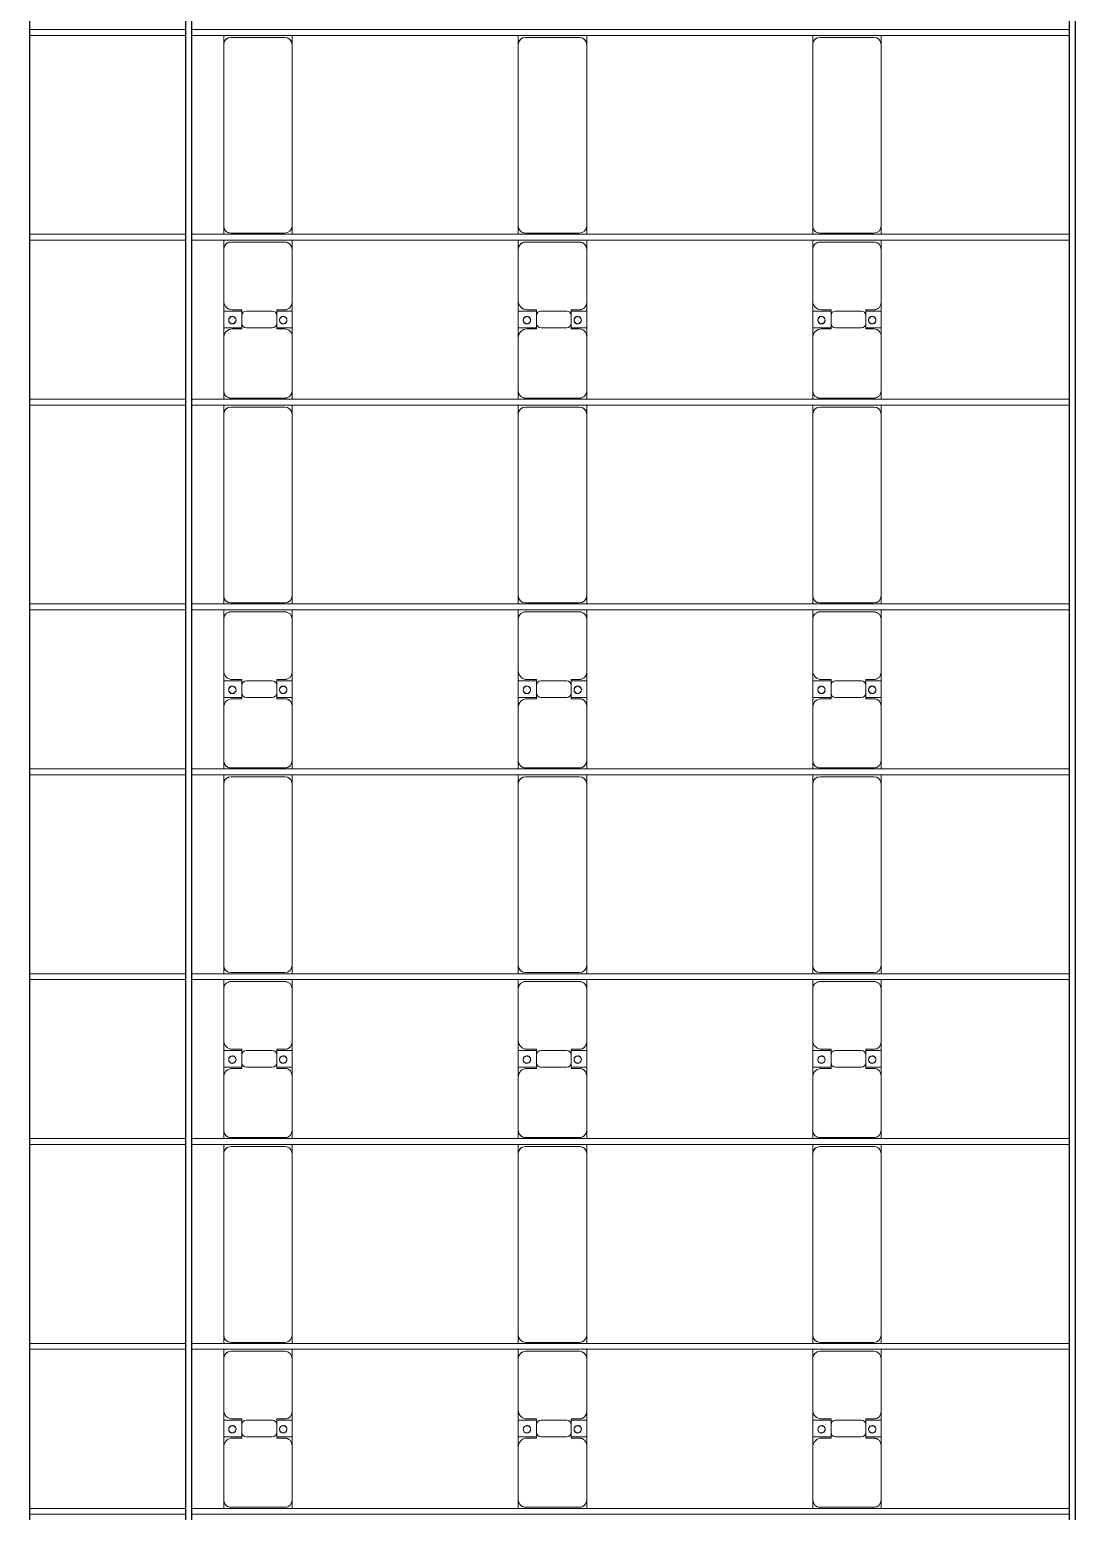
# Model space of a CAD drawing. Header units: millimetres. Extents: x -496478 to -186190, y -204059 to -87354.
# Drawn here: x -464292 to -457231, y -181249 to -171190 of the extents above; entities that cross this region are included whole.
import ezdxf

# ---------------------------------------------------------------- set-up
doc = ezdxf.new("R2010")
doc.units = ezdxf.units.MM
for name, color, linetype, lineweight in [('A-DETL-MBND', 5, 'Continuous', 9), ('A-GENM', 13, 'Continuous', 9), ('S-BEAM', 12, 'Continuous', 9)]:
    doc.layers.add(name, color=color, linetype=linetype, lineweight=lineweight)

# ---------------------------------------------------------------- blocks, each defined once
blk = doc.blocks.new('Dai phao do pin - DẢI PHAO ĐỠ PIN-V105-BỐ TRÍ KHUNG KẾT CẤU BÈ PIN 01')
at = {"layer": 'A-DETL-MBND', "color": 8}
for p, q in [((713, 242), (770, 242)), ((1130, 242), (770, 242)), ((1130, 242), (1312, 242)), ((1198, 242), (1380, 242)), ((1198, 118), (1198, 242)), ((1312, 242), (1312, 118)), ((1730, 242), (1380, 242)), ((1730, 242), (1793, 242)), ((1833, 242), (1890, 242)), ((3120, 242), (1890, 242)), ((3125, 242), (3183, 242)), ((3223, 242), (3280, 242)), ((3640, 242), (3280, 242)), ((3640, 242), (3822, 242)), ((3708, 242), (3890, 242)), ((3708, 118), (3708, 242)), ((3822, 242), (3822, 118)), ((4240, 242), (3890, 242)), ((4240, 242), (4303, 242)), ((4343, 242), (4400, 242)), ((5630, 242), (4400, 242)), ((5630, 242), (5693, 242)), ((5733, 242), (5790, 242)), ((6150, 242), (5790, 242)), ((6150, 242), (6332, 242)), ((6218, 242), (6400, 242)), ((6218, 118), (6218, 242)), ((6332, 242), (6332, 118)), ((6750, 242), (6400, 242)), ((6750, 242), (6813, 242)), ((6853, 242), (6910, 242)), ((8140, 242), (6910, 242)), ((8140, 242), (8203, 242)), ((8244, 242), (8300, 242)), ((8660, 242), (8300, 242)), ((8660, 242), (8842, 242)), ((8728, 242), (8910, 242)), ((8728, 118), (8728, 242)), ((8842, 242), (8842, 118)), ((9260, 242), (8910, 242)), ((9260, 242), (9323, 242)), ((9363, 242), (9420, 242)), ((10650, 242), (9420, 242)), ((10650, 242), (10713, 242)), ((720, 192), (720, -173)), ((1190, 118), (1190, 182)), ((1282, 118), (1190, 118)), ((1320, 118), (1228, 118)), ((1320, 182), (1320, 118)), ((1780, -173), (1780, 192)), ((1840, 192), (1840, -173)), ((3170, -173), (3170, 192)), ((3230, 192), (3230, -173)), ((3700, 118), (3700, 182)), ((3792, 118), (3700, 118)), ((3830, 118), (3738, 118)), ((3830, 182), (3830, 118)), ((4290, -173), (4290, 192)), ((4350, 192), (4350, -173)), ((5680, -173), (5680, 192)), ((5740, 192), (5740, -173)), ((6210, 118), (6210, 182)), ((6302, 118), (6210, 118)), ((6340, 118), (6248, 118)), ((6340, 182), (6340, 118)), ((6800, -173), (6800, 192)), ((6860, 192), (6860, -173)), ((8190, -173), (8190, 192)), ((8250, 192), (8250, -173)), ((8720, 118), (8720, 182)), ((8812, 118), (8720, 118)), ((8850, 118), (8758, 118)), ((8850, 182), (8850, 118)), ((9310, -173), (9310, 192)), ((9370, 192), (9370, -173)), ((10700, -173), (10700, 192)), ((1198, 88), (1198, -88)), ((1312, -88), (1312, 88)), ((3708, 88), (3708, -88)), ((3822, -88), (3822, 88)), ((6218, 88), (6218, -88)), ((6332, -88), (6332, 88)), ((8728, 88), (8728, -88)), ((8842, -88), (8842, 88)), ((1190, -173), (1190, -118)), ((1190, -118), (1282, -118)), ((1198, -223), (1198, -118)), ((1228, -118), (1320, -118)), ((1312, -118), (1312, -223)), ((1320, -118), (1320, -173)), ((3700, -173), (3700, -118)), ((3700, -118), (3792, -118)), ((3708, -223), (3708, -118)), ((3738, -118), (3830, -118)), ((3822, -118), (3822, -223)), ((3830, -118), (3830, -173)), ((6210, -173), (6210, -118)), ((6210, -118), (6302, -118)), ((6218, -223), (6218, -118)), ((6248, -118), (6340, -118)), ((6332, -118), (6332, -223)), ((6340, -118), (6340, -173)), ((8720, -173), (8720, -118)), ((8720, -118), (8812, -118)), ((8728, -223), (8728, -118)), ((8758, -118), (8850, -118)), ((8842, -118), (8842, -223)), ((8850, -118), (8850, -173)), ((770, -223), (713, -223)), ((770, -223), (1140, -223)), ((1312, -223), (1140, -223)), ((1370, -223), (1198, -223)), ((1370, -223), (1730, -223)), ((1793, -223), (1730, -223)), ((1890, -223), (1833, -223)), ((1890, -223), (3120, -223)), ((3183, -223), (3125, -223)), ((3280, -223), (3223, -223)), ((3280, -223), (3650, -223)), ((3822, -223), (3650, -223)), ((3880, -223), (3708, -223)), ((3880, -223), (4240, -223)), ((4303, -223), (4240, -223)), ((4400, -223), (4343, -223)), ((4400, -223), (5630, -223)), ((5693, -223), (5630, -223)), ((5790, -223), (5733, -223)), ((5790, -223), (6160, -223)), ((6332, -223), (6160, -223)), ((6390, -223), (6218, -223)), ((6390, -223), (6750, -223)), ((6813, -223), (6750, -223)), ((6910, -223), (6853, -223)), ((6910, -223), (8140, -223)), ((8203, -223), (8140, -223)), ((8300, -223), (8244, -223)), ((8300, -223), (8670, -223)), ((8842, -223), (8670, -223)), ((8900, -223), (8728, -223)), ((8900, -223), (9260, -223)), ((9323, -223), (9260, -223)), ((9420, -223), (9363, -223)), ((9420, -223), (10650, -223)), ((10713, -223), (10650, -223))]:
    blk.add_line(p, q, dxfattribs=at)
for centre, radius, start, end in [((770, 192), 50, 90, 180), ((770, 192), 50, 135, 180), ((1130, 182), 60, 360, 90), ((1130, 182), 60, 360, 45), ((1249, 183), 25, 0, 180), ((1251, 183), 25, 0, 180), ((1380, 182), 60, 90, 180), ((1380, 182), 60, 135, 180), ((1730, 192), 50, 360, 90), ((1730, 192), 50, 360, 45), ((1890, 192), 50, 90, 180), ((1890, 192), 50, 105, 180), ((3120, 192), 50, 360, 90), ((3120, 192), 50, 15, 84.3794), ((3280, 192), 50, 90, 180), ((3280, 192), 50, 135, 180), ((3640, 182), 60, 360, 90), ((3640, 182), 60, 360, 45), ((3759, 183), 25, 360, 180), ((3761, 183), 25, 0, 180), ((3890, 182), 60, 90, 180), ((3890, 182), 60, 135, 180), ((4240, 192), 50, 360, 90), ((4240, 192), 50, 360, 45), ((4400, 192), 50, 90, 180), ((4400, 192), 50, 105, 180), ((5630, 192), 50, 360, 90), ((5630, 192), 50, 15, 90), ((5790, 192), 50, 90, 180), ((5790, 192), 50, 135, 180), ((6150, 182), 60, 0, 90), ((6150, 182), 60, 0, 45), ((6269, 183), 25, 0, 180), ((6271, 183), 25, 0, 180), ((6400, 182), 60, 90, 180), ((6400, 182), 60, 135, 180), ((6750, 192), 50, 360, 90), ((6750, 192), 50, 360, 45), ((6910, 192), 50, 90, 180), ((6910, 192), 50, 105, 180), ((8140, 192), 50, 360, 90), ((8140, 192), 50, 15, 90), ((8300, 192), 50, 90, 180), ((8300, 192), 50, 135, 180), ((8660, 182), 60, 0, 90), ((8660, 182), 60, 0, 45), ((8779, 183), 25, 360, 180), ((8781, 183), 25, 360, 180), ((8910, 182), 60, 90, 180), ((8910, 182), 60, 135, 180), ((9260, 192), 50, 360, 90), ((9260, 192), 50, 360, 45), ((9420, 192), 50, 90, 180), ((9420, 192), 50, 105, 180), ((10650, 192), 50, 360, 90), ((10650, 192), 50, 15, 90), ((1228, 88), 30, 90, 180), ((1249, 183), 25, 180, 0), ((1251, 183), 25, 180, 0), ((1251, 183), 25, 180, 195), ((1282, 88), 30, 360, 90), ((3738, 88), 30, 90, 180), ((3759, 183), 25, 180, 0), ((3761, 183), 25, 180, 0), ((3761, 183), 25, 180, 195), ((3792, 88), 30, 360, 90), ((6248, 88), 30, 90, 180), ((6269, 183), 25, 180, 360), ((6271, 183), 25, 180, 0), ((6271, 183), 25, 180, 195), ((6302, 88), 30, 360, 90), ((8758, 88), 30, 90, 180), ((8779, 183), 25, 180, 360), ((8781, 183), 25, 180, 0), ((8781, 183), 25, 180, 195), ((8812, 88), 30, 360, 90), ((1228, -88), 30, 180, 270), ((1282, -88), 30, 270, 360), ((3738, -88), 30, 180, 270), ((3792, -88), 30, 270, 360), ((6248, -88), 30, 180, 270), ((6302, -88), 30, 270, 360), ((8758, -88), 30, 180, 270), ((8812, -88), 30, 270, 360), ((770, -173), 50, 180, 270), ((770, -173), 50, 180, 225), ((1140, -173), 50, 270, 360), ((1140, -173), 50, 315, 360), ((1249, -162), 25, 0, 180), ((1249, -162), 25, 180, 0), ((1251, -162), 25, 0, 180), ((1251, -162), 25, 120, 180), ((1251, -162), 25, 180, 0), ((1251, -162), 25, 75, 105), ((1249, -162), 25, 75, 90), ((1249, -162), 25, 30, 45), ((1249, -162), 25, 360, 15), ((1370, -173), 50, 180, 270), ((1370, -173), 50, 180, 225), ((1730, -173), 50, 270, 360), ((1730, -173), 50, 315, 360), ((1890, -173), 50, 180, 270), ((1890, -173), 50, 180, 270), ((3120, -173), 50, 270, 360), ((3120, -173), 50, 285, 360), ((3280, -173), 50, 180, 270), ((3280, -173), 50, 180, 225), ((3650, -173), 50, 270, 360), ((3650, -173), 50, 315, 360), ((3759, -162), 25, 0, 180), ((3759, -162), 25, 180, 0), ((3761, -162), 25, 0, 180), ((3761, -162), 25, 120, 180), ((3761, -162), 25, 180, 0), ((3761, -162), 25, 75, 105), ((3759, -162), 25, 75, 90), ((3759, -162), 25, 30, 45), ((3759, -162), 25, 0, 15), ((3880, -173), 50, 180, 270), ((3880, -173), 50, 180, 225), ((4240, -173), 50, 270, 360), ((4240, -173), 50, 315, 360), ((4400, -173), 50, 180, 270), ((4400, -173), 50, 180, 270), ((5630, -173), 50, 270, 360), ((5630, -173), 50, 285, 360), ((5790, -173), 50, 180, 270), ((5790, -173), 50, 180, 225), ((6160, -173), 50, 270, 360), ((6160, -173), 50, 315, 360), ((6269, -162), 25, 0, 180), ((6269, -162), 25, 180, 0), ((6271, -162), 25, 0, 180), ((6271, -162), 25, 120, 180), ((6271, -162), 25, 180, 360), ((6271, -162), 25, 75, 105), ((6269, -162), 25, 75, 90), ((6269, -162), 25, 30, 45), ((6269, -162), 25, 0, 15), ((6390, -173), 50, 180, 270), ((6390, -173), 50, 180, 225), ((6750, -173), 50, 270, 360), ((6750, -173), 50, 315, 360), ((6910, -173), 50, 180, 270), ((6910, -173), 50, 180, 270), ((8140, -173), 50, 270, 360), ((8140, -173), 50, 285, 360), ((8300, -173), 50, 180, 270), ((8300, -173), 50, 180, 225), ((8670, -173), 50, 270, 0), ((8670, -173), 50, 315, 360), ((8779, -162), 25, 0, 180), ((8779, -162), 25, 180, 0), ((8781, -162), 25, 0, 180), ((8781, -162), 25, 120, 180), ((8781, -162), 25, 180, 0), ((8781, -162), 25, 75, 105), ((8779, -162), 25, 75, 90), ((8779, -162), 25, 30, 45), ((8779, -162), 25, 0, 15), ((8900, -173), 50, 180, 270), ((8900, -173), 50, 180, 225), ((9260, -173), 50, 270, 360), ((9260, -173), 50, 315, 360), ((9420, -173), 50, 180, 270), ((9420, -173), 50, 180, 270), ((10650, -173), 50, 270, 360), ((10650, -173), 50, 285, 360)]:
    blk.add_arc(centre, radius, start, end, dxfattribs=at)
blk = doc.blocks.new('Dai phao do pin - DẢI PHAO ĐỠ PIN-V106-BỐ TRÍ KHUNG KẾT CẤU BÈ PIN 01')
at = {"layer": 'A-DETL-MBND', "color": 8}
for p, q in [((713, 242), (770, 242)), ((1130, 242), (770, 242)), ((1130, 242), (1312, 242)), ((1198, 242), (1380, 242)), ((1198, 118), (1198, 242)), ((1312, 242), (1312, 118)), ((1730, 242), (1380, 242)), ((1730, 242), (1793, 242)), ((1833, 242), (1890, 242)), ((3120, 242), (1890, 242)), ((3125, 242), (3183, 242)), ((3223, 242), (3280, 242)), ((3640, 242), (3280, 242)), ((3640, 242), (3822, 242)), ((3708, 242), (3890, 242)), ((3708, 118), (3708, 242)), ((3822, 242), (3822, 118)), ((4240, 242), (3890, 242)), ((4240, 242), (4303, 242)), ((4343, 242), (4400, 242)), ((5630, 242), (4400, 242)), ((5630, 242), (5693, 242)), ((5733, 242), (5790, 242)), ((6150, 242), (5790, 242)), ((6150, 242), (6332, 242)), ((6218, 242), (6400, 242)), ((6218, 118), (6218, 242)), ((6332, 242), (6332, 118)), ((6750, 242), (6400, 242)), ((6750, 242), (6813, 242)), ((6853, 242), (6910, 242)), ((8140, 242), (6910, 242)), ((8140, 242), (8203, 242)), ((8244, 242), (8300, 242)), ((8660, 242), (8300, 242)), ((8660, 242), (8842, 242)), ((8728, 242), (8910, 242)), ((8728, 118), (8728, 242)), ((8842, 242), (8842, 118)), ((9260, 242), (8910, 242)), ((9260, 242), (9323, 242)), ((9363, 242), (9420, 242)), ((10650, 242), (9420, 242)), ((10650, 242), (10713, 242)), ((720, 192), (720, -173)), ((1190, 118), (1190, 182)), ((1282, 118), (1190, 118)), ((1320, 118), (1228, 118)), ((1320, 182), (1320, 118)), ((1780, -173), (1780, 192)), ((1840, 192), (1840, -173)), ((3170, -173), (3170, 192)), ((3230, 192), (3230, -173)), ((3700, 118), (3700, 182)), ((3792, 118), (3700, 118)), ((3830, 118), (3738, 118)), ((3830, 182), (3830, 118)), ((4290, -173), (4290, 192)), ((4350, 192), (4350, -173)), ((5680, -173), (5680, 192)), ((5740, 192), (5740, -173)), ((6210, 118), (6210, 182)), ((6302, 118), (6210, 118)), ((6340, 118), (6248, 118)), ((6340, 182), (6340, 118)), ((6800, -173), (6800, 192)), ((6860, 192), (6860, -173)), ((8190, -173), (8190, 192)), ((8250, 192), (8250, -173)), ((8720, 118), (8720, 182)), ((8812, 118), (8720, 118)), ((8850, 118), (8758, 118)), ((8850, 182), (8850, 118)), ((9310, -173), (9310, 192)), ((9370, 192), (9370, -173)), ((10700, -173), (10700, 192)), ((1198, 88), (1198, -88)), ((1312, -88), (1312, 88)), ((3708, 88), (3708, -88)), ((3822, -88), (3822, 88)), ((6218, 88), (6218, -88)), ((6332, -88), (6332, 88)), ((8728, 88), (8728, -88)), ((8842, -88), (8842, 88)), ((1190, -173), (1190, -118)), ((1190, -118), (1282, -118)), ((1198, -223), (1198, -118)), ((1228, -118), (1320, -118)), ((1312, -118), (1312, -223)), ((1320, -118), (1320, -173)), ((3700, -173), (3700, -118)), ((3700, -118), (3792, -118)), ((3708, -223), (3708, -118)), ((3738, -118), (3830, -118)), ((3822, -118), (3822, -223)), ((3830, -118), (3830, -173)), ((6210, -173), (6210, -118)), ((6210, -118), (6302, -118)), ((6218, -223), (6218, -118)), ((6248, -118), (6340, -118)), ((6332, -118), (6332, -223)), ((6340, -118), (6340, -173)), ((8720, -173), (8720, -118)), ((8720, -118), (8812, -118)), ((8728, -223), (8728, -118)), ((8758, -118), (8850, -118)), ((8842, -118), (8842, -223)), ((8850, -118), (8850, -173)), ((770, -223), (713, -223)), ((770, -223), (1140, -223)), ((1312, -223), (1140, -223)), ((1370, -223), (1198, -223)), ((1370, -223), (1730, -223)), ((1793, -223), (1730, -223)), ((1890, -223), (1833, -223)), ((1890, -223), (3120, -223)), ((3183, -223), (3125, -223)), ((3280, -223), (3223, -223)), ((3280, -223), (3650, -223)), ((3822, -223), (3650, -223)), ((3880, -223), (3708, -223)), ((3880, -223), (4240, -223)), ((4303, -223), (4240, -223)), ((4400, -223), (4343, -223)), ((4400, -223), (5630, -223)), ((5693, -223), (5630, -223)), ((5790, -223), (5733, -223)), ((5790, -223), (6160, -223)), ((6332, -223), (6160, -223)), ((6390, -223), (6218, -223)), ((6390, -223), (6750, -223)), ((6813, -223), (6750, -223)), ((6910, -223), (6853, -223)), ((6910, -223), (8140, -223)), ((8203, -223), (8140, -223)), ((8300, -223), (8244, -223)), ((8300, -223), (8670, -223)), ((8842, -223), (8670, -223)), ((8900, -223), (8728, -223)), ((8900, -223), (9260, -223)), ((9323, -223), (9260, -223)), ((9420, -223), (9363, -223)), ((9420, -223), (10650, -223)), ((10713, -223), (10650, -223))]:
    blk.add_line(p, q, dxfattribs=at)
for centre, radius, start, end in [((770, 192), 50, 90, 180), ((770, 192), 50, 135, 180), ((1130, 182), 60, 360, 90), ((1130, 182), 60, 360, 45), ((1249, 183), 25, 0, 180), ((1251, 183), 25, 0, 180), ((1380, 182), 60, 90, 180), ((1380, 182), 60, 135, 180), ((1730, 192), 50, 360, 90), ((1730, 192), 50, 360, 45), ((1890, 192), 50, 90, 180), ((1890, 192), 50, 105, 180), ((3120, 192), 50, 360, 90), ((3120, 192), 50, 15, 84.3487), ((3280, 192), 50, 90, 180), ((3280, 192), 50, 135, 180), ((3640, 182), 60, 360, 90), ((3640, 182), 60, 360, 45), ((3759, 183), 25, 360, 180), ((3761, 183), 25, 0, 180), ((3890, 182), 60, 90, 180), ((3890, 182), 60, 135, 180), ((4240, 192), 50, 360, 90), ((4240, 192), 50, 360, 45), ((4400, 192), 50, 90, 180), ((4400, 192), 50, 105, 180), ((5630, 192), 50, 360, 90), ((5630, 192), 50, 15, 90), ((5790, 192), 50, 90, 180), ((5790, 192), 50, 135, 180), ((6150, 182), 60, 0, 90), ((6150, 182), 60, 0, 45), ((6269, 183), 25, 0, 180), ((6271, 183), 25, 0, 180), ((6400, 182), 60, 90, 180), ((6400, 182), 60, 135, 180), ((6750, 192), 50, 360, 90), ((6750, 192), 50, 360, 45), ((6910, 192), 50, 90, 180), ((6910, 192), 50, 105, 180), ((8140, 192), 50, 360, 90), ((8140, 192), 50, 15, 90), ((8300, 192), 50, 90, 180), ((8300, 192), 50, 135, 180), ((8660, 182), 60, 0, 90), ((8660, 182), 60, 0, 45), ((8779, 183), 25, 360, 180), ((8781, 183), 25, 360, 180), ((8910, 182), 60, 90, 180), ((8910, 182), 60, 135, 180), ((9260, 192), 50, 360, 90), ((9260, 192), 50, 360, 45), ((9420, 192), 50, 90, 180), ((9420, 192), 50, 105, 180), ((10650, 192), 50, 360, 90), ((10650, 192), 50, 15, 90), ((1228, 88), 30, 90, 180), ((1249, 183), 25, 180, 0), ((1251, 183), 25, 180, 0), ((1251, 183), 25, 180, 195), ((1282, 88), 30, 360, 90), ((3738, 88), 30, 90, 180), ((3759, 183), 25, 180, 0), ((3761, 183), 25, 180, 0), ((3761, 183), 25, 180, 195), ((3792, 88), 30, 360, 90), ((6248, 88), 30, 90, 180), ((6269, 183), 25, 180, 360), ((6271, 183), 25, 180, 0), ((6271, 183), 25, 180, 195), ((6302, 88), 30, 360, 90), ((8758, 88), 30, 90, 180), ((8779, 183), 25, 180, 360), ((8781, 183), 25, 180, 0), ((8781, 183), 25, 180, 195), ((8812, 88), 30, 360, 90), ((1228, -88), 30, 180, 270), ((1282, -88), 30, 270, 360), ((3738, -88), 30, 180, 270), ((3792, -88), 30, 270, 360), ((6248, -88), 30, 180, 270), ((6302, -88), 30, 270, 360), ((8758, -88), 30, 180, 270), ((8812, -88), 30, 270, 360), ((770, -173), 50, 180, 270), ((770, -173), 50, 180, 225), ((1140, -173), 50, 270, 360), ((1140, -173), 50, 315, 360), ((1249, -162), 25, 0, 180), ((1249, -162), 25, 180, 0), ((1251, -162), 25, 0, 180), ((1251, -162), 25, 120, 180), ((1251, -162), 25, 180, 0), ((1251, -162), 25, 75, 105), ((1249, -162), 25, 75, 90), ((1249, -162), 25, 30, 45), ((1249, -162), 25, 360, 15), ((1370, -173), 50, 180, 270), ((1370, -173), 50, 180, 225), ((1730, -173), 50, 270, 360), ((1730, -173), 50, 315, 360), ((1890, -173), 50, 180, 270), ((1890, -173), 50, 180, 270), ((3120, -173), 50, 270, 360), ((3120, -173), 50, 285, 360), ((3280, -173), 50, 180, 270), ((3280, -173), 50, 180, 225), ((3650, -173), 50, 270, 360), ((3650, -173), 50, 315, 360), ((3759, -162), 25, 0, 180), ((3759, -162), 25, 180, 0), ((3761, -162), 25, 0, 180), ((3761, -162), 25, 120, 180), ((3761, -162), 25, 180, 0), ((3761, -162), 25, 75, 105), ((3759, -162), 25, 75, 90), ((3759, -162), 25, 30, 45), ((3759, -162), 25, 0, 15), ((3880, -173), 50, 180, 270), ((3880, -173), 50, 180, 225), ((4240, -173), 50, 270, 360), ((4240, -173), 50, 315, 360), ((4400, -173), 50, 180, 270), ((4400, -173), 50, 180, 270), ((5630, -173), 50, 270, 360), ((5630, -173), 50, 285, 360), ((5790, -173), 50, 180, 270), ((5790, -173), 50, 180, 225), ((6160, -173), 50, 270, 360), ((6160, -173), 50, 315, 360), ((6269, -162), 25, 0, 180), ((6269, -162), 25, 180, 0), ((6271, -162), 25, 0, 180), ((6271, -162), 25, 120, 180), ((6271, -162), 25, 180, 360), ((6271, -162), 25, 75, 105), ((6269, -162), 25, 75, 90), ((6269, -162), 25, 30, 45), ((6269, -162), 25, 0, 15), ((6390, -173), 50, 180, 270), ((6390, -173), 50, 180, 225), ((6750, -173), 50, 270, 360), ((6750, -173), 50, 315, 360), ((6910, -173), 50, 180, 270), ((6910, -173), 50, 180, 270), ((8140, -173), 50, 270, 360), ((8140, -173), 50, 285, 360), ((8300, -173), 50, 180, 270), ((8300, -173), 50, 180, 225), ((8670, -173), 50, 270, 0), ((8670, -173), 50, 315, 360), ((8779, -162), 25, 0, 180), ((8779, -162), 25, 180, 0), ((8781, -162), 25, 0, 180), ((8781, -162), 25, 120, 180), ((8781, -162), 25, 180, 0), ((8781, -162), 25, 75, 105), ((8779, -162), 25, 75, 90), ((8779, -162), 25, 30, 45), ((8779, -162), 25, 0, 15), ((8900, -173), 50, 180, 270), ((8900, -173), 50, 180, 225), ((9260, -173), 50, 270, 360), ((9260, -173), 50, 315, 360), ((9420, -173), 50, 180, 270), ((9420, -173), 50, 180, 270), ((10650, -173), 50, 270, 360), ((10650, -173), 50, 285, 360)]:
    blk.add_arc(centre, radius, start, end, dxfattribs=at)
blk = doc.blocks.new('Dai phao do pin - DẢI PHAO ĐỠ PIN-V107-BỐ TRÍ KHUNG KẾT CẤU BÈ PIN 01')
at = {"layer": 'A-DETL-MBND', "color": 8}
for p, q in [((713, 242), (770, 242)), ((1130, 242), (770, 242)), ((1130, 242), (1312, 242)), ((1198, 242), (1380, 242)), ((1198, 118), (1198, 242)), ((1312, 242), (1312, 118)), ((1730, 242), (1380, 242)), ((1730, 242), (1793, 242)), ((1833, 242), (1890, 242)), ((3120, 242), (1890, 242)), ((3125, 242), (3183, 242)), ((3223, 242), (3280, 242)), ((3640, 242), (3280, 242)), ((3640, 242), (3822, 242)), ((3708, 242), (3890, 242)), ((3708, 118), (3708, 242)), ((3822, 242), (3822, 118)), ((4240, 242), (3890, 242)), ((4240, 242), (4303, 242)), ((4343, 242), (4400, 242)), ((5630, 242), (4400, 242)), ((5630, 242), (5693, 242)), ((5733, 242), (5790, 242)), ((6150, 242), (5790, 242)), ((6150, 242), (6332, 242)), ((6218, 242), (6400, 242)), ((6218, 118), (6218, 242)), ((6332, 242), (6332, 118)), ((6750, 242), (6400, 242)), ((6750, 242), (6813, 242)), ((6853, 242), (6910, 242)), ((8140, 242), (6910, 242)), ((8140, 242), (8203, 242)), ((8244, 242), (8300, 242)), ((8660, 242), (8300, 242)), ((8660, 242), (8842, 242)), ((8728, 242), (8910, 242)), ((8728, 118), (8728, 242)), ((8842, 242), (8842, 118)), ((9260, 242), (8910, 242)), ((9260, 242), (9323, 242)), ((9363, 242), (9420, 242)), ((10650, 242), (9420, 242)), ((10650, 242), (10713, 242)), ((720, 192), (720, -173)), ((1190, 118), (1190, 182)), ((1282, 118), (1190, 118)), ((1320, 118), (1228, 118)), ((1320, 182), (1320, 118)), ((1780, -173), (1780, 192)), ((1840, 192), (1840, -173)), ((3170, -173), (3170, 192)), ((3230, 192), (3230, -173)), ((3700, 118), (3700, 182)), ((3792, 118), (3700, 118)), ((3830, 118), (3738, 118)), ((3830, 182), (3830, 118)), ((4290, -173), (4290, 192)), ((4350, 192), (4350, -173)), ((5680, -173), (5680, 192)), ((5740, 192), (5740, -173)), ((6210, 118), (6210, 182)), ((6302, 118), (6210, 118)), ((6340, 118), (6248, 118)), ((6340, 182), (6340, 118)), ((6800, -173), (6800, 192)), ((6860, 192), (6860, -173)), ((8190, -173), (8190, 192)), ((8250, 192), (8250, -173)), ((8720, 118), (8720, 182)), ((8812, 118), (8720, 118)), ((8850, 118), (8758, 118)), ((8850, 182), (8850, 118)), ((9310, -173), (9310, 192)), ((9370, 192), (9370, -173)), ((10700, -173), (10700, 192)), ((1198, 88), (1198, -88)), ((1312, -88), (1312, 88)), ((3708, 88), (3708, -88)), ((3822, -88), (3822, 88)), ((6218, 88), (6218, -88)), ((6332, -88), (6332, 88)), ((8728, 88), (8728, -88)), ((8842, -88), (8842, 88)), ((1190, -173), (1190, -118)), ((1190, -118), (1282, -118)), ((1198, -223), (1198, -118)), ((1228, -118), (1320, -118)), ((1312, -118), (1312, -223)), ((1320, -118), (1320, -173)), ((3700, -173), (3700, -118)), ((3700, -118), (3792, -118)), ((3708, -223), (3708, -118)), ((3738, -118), (3830, -118)), ((3822, -118), (3822, -223)), ((3830, -118), (3830, -173)), ((6210, -173), (6210, -118)), ((6210, -118), (6302, -118)), ((6218, -223), (6218, -118)), ((6248, -118), (6340, -118)), ((6332, -118), (6332, -223)), ((6340, -118), (6340, -173)), ((8720, -173), (8720, -118)), ((8720, -118), (8812, -118)), ((8728, -223), (8728, -118)), ((8758, -118), (8850, -118)), ((8842, -118), (8842, -223)), ((8850, -118), (8850, -173)), ((770, -223), (713, -223)), ((770, -223), (1140, -223)), ((1312, -223), (1140, -223)), ((1370, -223), (1198, -223)), ((1370, -223), (1730, -223)), ((1793, -223), (1730, -223)), ((1890, -223), (1833, -223)), ((1890, -223), (3120, -223)), ((3183, -223), (3125, -223)), ((3280, -223), (3223, -223)), ((3280, -223), (3650, -223)), ((3822, -223), (3650, -223)), ((3880, -223), (3708, -223)), ((3880, -223), (4240, -223)), ((4303, -223), (4240, -223)), ((4400, -223), (4343, -223)), ((4400, -223), (5630, -223)), ((5693, -223), (5630, -223)), ((5790, -223), (5733, -223)), ((5790, -223), (6160, -223)), ((6332, -223), (6160, -223)), ((6390, -223), (6218, -223)), ((6390, -223), (6750, -223)), ((6813, -223), (6750, -223)), ((6910, -223), (6853, -223)), ((6910, -223), (8140, -223)), ((8203, -223), (8140, -223)), ((8300, -223), (8244, -223)), ((8300, -223), (8670, -223)), ((8842, -223), (8670, -223)), ((8900, -223), (8728, -223)), ((8900, -223), (9260, -223)), ((9323, -223), (9260, -223)), ((9420, -223), (9363, -223)), ((9420, -223), (10650, -223)), ((10713, -223), (10650, -223))]:
    blk.add_line(p, q, dxfattribs=at)
for centre, radius, start, end in [((770, 192), 50, 90, 180), ((770, 192), 50, 135, 180), ((1130, 182), 60, 360, 90), ((1130, 182), 60, 360, 45), ((1249, 183), 25, 0, 180), ((1251, 183), 25, 0, 180), ((1380, 182), 60, 90, 180), ((1380, 182), 60, 135, 180), ((1730, 192), 50, 360, 90), ((1730, 192), 50, 360, 45), ((1890, 192), 50, 90, 180), ((1890, 192), 50, 105, 180), ((3120, 192), 50, 360, 90), ((3120, 192), 50, 15, 84.318), ((3280, 192), 50, 90, 180), ((3280, 192), 50, 135, 180), ((3640, 182), 60, 360, 90), ((3640, 182), 60, 360, 45), ((3759, 183), 25, 360, 180), ((3761, 183), 25, 0, 180), ((3890, 182), 60, 90, 180), ((3890, 182), 60, 135, 180), ((4240, 192), 50, 360, 90), ((4240, 192), 50, 360, 45), ((4400, 192), 50, 90, 180), ((4400, 192), 50, 105, 180), ((5630, 192), 50, 360, 90), ((5630, 192), 50, 15, 90), ((5790, 192), 50, 90, 180), ((5790, 192), 50, 135, 180), ((6150, 182), 60, 0, 90), ((6150, 182), 60, 0, 45), ((6269, 183), 25, 0, 180), ((6271, 183), 25, 0, 180), ((6400, 182), 60, 90, 180), ((6400, 182), 60, 135, 180), ((6750, 192), 50, 360, 90), ((6750, 192), 50, 360, 45), ((6910, 192), 50, 90, 180), ((6910, 192), 50, 105, 180), ((8140, 192), 50, 360, 90), ((8140, 192), 50, 15, 90), ((8300, 192), 50, 90, 180), ((8300, 192), 50, 135, 180), ((8660, 182), 60, 0, 90), ((8660, 182), 60, 0, 45), ((8779, 183), 25, 360, 180), ((8781, 183), 25, 360, 180), ((8910, 182), 60, 90, 180), ((8910, 182), 60, 135, 180), ((9260, 192), 50, 360, 90), ((9260, 192), 50, 360, 45), ((9420, 192), 50, 90, 180), ((9420, 192), 50, 105, 180), ((10650, 192), 50, 360, 90), ((10650, 192), 50, 15, 90), ((1228, 88), 30, 90, 180), ((1249, 183), 25, 180, 0), ((1251, 183), 25, 180, 0), ((1251, 183), 25, 180, 195), ((1282, 88), 30, 360, 90), ((3738, 88), 30, 90, 180), ((3759, 183), 25, 180, 0), ((3761, 183), 25, 180, 0), ((3761, 183), 25, 180, 195), ((3792, 88), 30, 360, 90), ((6248, 88), 30, 90, 180), ((6269, 183), 25, 180, 360), ((6271, 183), 25, 180, 0), ((6271, 183), 25, 180, 195), ((6302, 88), 30, 360, 90), ((8758, 88), 30, 90, 180), ((8779, 183), 25, 180, 360), ((8781, 183), 25, 180, 0), ((8781, 183), 25, 180, 195), ((8812, 88), 30, 360, 90), ((1228, -88), 30, 180, 270), ((1282, -88), 30, 270, 360), ((3738, -88), 30, 180, 270), ((3792, -88), 30, 270, 360), ((6248, -88), 30, 180, 270), ((6302, -88), 30, 270, 360), ((8758, -88), 30, 180, 270), ((8812, -88), 30, 270, 360), ((770, -173), 50, 180, 270), ((770, -173), 50, 180, 225), ((1140, -173), 50, 270, 360), ((1140, -173), 50, 315, 360), ((1249, -162), 25, 0, 180), ((1249, -162), 25, 180, 0), ((1251, -162), 25, 0, 180), ((1251, -162), 25, 120, 180), ((1251, -162), 25, 180, 0), ((1251, -162), 25, 75, 105), ((1249, -162), 25, 75, 90), ((1249, -162), 25, 30, 45), ((1249, -162), 25, 360, 15), ((1370, -173), 50, 180, 270), ((1370, -173), 50, 180, 225), ((1730, -173), 50, 270, 360), ((1730, -173), 50, 315, 360), ((1890, -173), 50, 180, 270), ((1890, -173), 50, 180, 270), ((3120, -173), 50, 270, 360), ((3120, -173), 50, 285, 360), ((3280, -173), 50, 180, 270), ((3280, -173), 50, 180, 225), ((3650, -173), 50, 270, 360), ((3650, -173), 50, 315, 360), ((3759, -162), 25, 0, 180), ((3759, -162), 25, 180, 0), ((3761, -162), 25, 0, 180), ((3761, -162), 25, 120, 180), ((3761, -162), 25, 180, 0), ((3761, -162), 25, 75, 105), ((3759, -162), 25, 75, 90), ((3759, -162), 25, 30, 45), ((3759, -162), 25, 0, 15), ((3880, -173), 50, 180, 270), ((3880, -173), 50, 180, 225), ((4240, -173), 50, 270, 360), ((4240, -173), 50, 315, 360), ((4400, -173), 50, 180, 270), ((4400, -173), 50, 180, 270), ((5630, -173), 50, 270, 360), ((5630, -173), 50, 285, 360), ((5790, -173), 50, 180, 270), ((5790, -173), 50, 180, 225), ((6160, -173), 50, 270, 360), ((6160, -173), 50, 315, 360), ((6269, -162), 25, 0, 180), ((6269, -162), 25, 180, 0), ((6271, -162), 25, 0, 180), ((6271, -162), 25, 120, 180), ((6271, -162), 25, 180, 360), ((6271, -162), 25, 75, 105), ((6269, -162), 25, 75, 90), ((6269, -162), 25, 30, 45), ((6269, -162), 25, 0, 15), ((6390, -173), 50, 180, 270), ((6390, -173), 50, 180, 225), ((6750, -173), 50, 270, 360), ((6750, -173), 50, 315, 360), ((6910, -173), 50, 180, 270), ((6910, -173), 50, 180, 270), ((8140, -173), 50, 270, 360), ((8140, -173), 50, 285, 360), ((8300, -173), 50, 180, 270), ((8300, -173), 50, 180, 225), ((8670, -173), 50, 270, 0), ((8670, -173), 50, 315, 360), ((8779, -162), 25, 0, 180), ((8779, -162), 25, 180, 0), ((8781, -162), 25, 0, 180), ((8781, -162), 25, 120, 180), ((8781, -162), 25, 180, 0), ((8781, -162), 25, 75, 105), ((8779, -162), 25, 75, 90), ((8779, -162), 25, 30, 45), ((8779, -162), 25, 0, 15), ((8900, -173), 50, 180, 270), ((8900, -173), 50, 180, 225), ((9260, -173), 50, 270, 360), ((9260, -173), 50, 315, 360), ((9420, -173), 50, 180, 270), ((9420, -173), 50, 180, 270), ((10650, -173), 50, 270, 360), ((10650, -173), 50, 285, 360)]:
    blk.add_arc(centre, radius, start, end, dxfattribs=at)
blk = doc.blocks.new('Dầm C52 - Dầm C52-25118-BỐ TRÍ KHUNG KẾT CẤU BÈ PIN 01')
at = {"layer": 'S-BEAM', "color": 1}
for p, q in [((-6596, 20), (-636, 20)), ((-596, 20), (464, 20)), ((-636, -20), (-6596, -20)), ((464, -20), (-596, -20))]:
    blk.add_line(p, q, dxfattribs=at)
blk = doc.blocks.new('Dầm C52 - Hộp 40x60-25668-BỐ TRÍ KHUNG KẾT CẤU BÈ PIN 01')
at = {"layer": 'S-BEAM', "color": 3, "lineweight": 25}
for p, q in [((-37704.457606, 20), (37704.457606, 20)), ((37704.457606, -20), (-37704.457606, -20))]:
    blk.add_line(p, q, dxfattribs=at)
blk = doc.blocks.new('Dầm C52 - Hộp 40x60-26017-BỐ TRÍ KHUNG KẾT CẤU BÈ PIN 01')
at = {"layer": 'S-BEAM', "color": 3, "lineweight": 25}
blk.add_line((17349, -20), (-17349, -20), dxfattribs=at)
blk = doc.blocks.new('HOBANMONG_BEPIN 1_rvt-1-BỐ TRÍ KHUNG KẾT CẤU BÈ PIN 01')
at = {"layer": 'A-GENM', "lineweight": 9, "rotation": 90.00075860989342}
for name, p in [('Dai phao do pin - DẢI PHAO ĐỠ PIN-V107-BỐ TRÍ KHUNG KẾT CẤU BÈ PIN 01', (-462732, -181942)), ('Dai phao do pin - DẢI PHAO ĐỠ PIN-V106-BỐ TRÍ KHUNG KẾT CẤU BÈ PIN 01', (-460732, -181942)), ('Dai phao do pin - DẢI PHAO ĐỠ PIN-V105-BỐ TRÍ KHUNG KẾT CẤU BÈ PIN 01', (-458732, -181942))]:
    blk.add_blockref(name, p, dxfattribs=at)
at = {"layer": 'S-BEAM', "lineweight": 9}
for name, p, rotation in [('Dầm C52 - Hộp 40x60-25668-BỐ TRÍ KHUNG KẾT CẤU BÈ PIN 01', (-463212, -148052), 90.00075860989166), ('Dầm C52 - Hộp 40x60-25668-BỐ TRÍ KHUNG KẾT CẤU BÈ PIN 01', (-457212, -148051), 90.00075860989166), ('Dầm C52 - Hộp 40x60-26017-BỐ TRÍ KHUNG KẾT CẤU BÈ PIN 01', (-464312, -182403), 90.00075860989166), ('Dầm C52 - Dầm C52-25118-BỐ TRÍ KHUNG KẾT CẤU BÈ PIN 01', (-463828, -171209), 180.0007586094741), ('Dầm C52 - Dầm C52-25118-BỐ TRÍ KHUNG KẾT CẤU BÈ PIN 01', (-463828, -172599), 180.0007586094741), ('Dầm C52 - Dầm C52-25118-BỐ TRÍ KHUNG KẾT CẤU BÈ PIN 01', (-463828, -173719), 180.0007586094741), ('Dầm C52 - Dầm C52-25118-BỐ TRÍ KHUNG KẾT CẤU BÈ PIN 01', (-463828, -175109), 180.0007586094741), ('Dầm C52 - Dầm C52-25118-BỐ TRÍ KHUNG KẾT CẤU BÈ PIN 01', (-463828, -176229), 180.0007586094741), ('Dầm C52 - Dầm C52-25118-BỐ TRÍ KHUNG KẾT CẤU BÈ PIN 01', (-463828, -177619), 180.0007586094741), ('Dầm C52 - Dầm C52-25118-BỐ TRÍ KHUNG KẾT CẤU BÈ PIN 01', (-463828, -178739), 180.0007586094741), ('Dầm C52 - Dầm C52-25118-BỐ TRÍ KHUNG KẾT CẤU BÈ PIN 01', (-463828, -180129), 180.0007586094741), ('Dầm C52 - Dầm C52-25118-BỐ TRÍ KHUNG KẾT CẤU BÈ PIN 01', (-463828, -181249), 180.0007586094741)]:
    blk.add_blockref(name, p, dxfattribs=dict(at, rotation=rotation))

msp = doc.modelspace()

# ---------------------------------------------------------------- block references
at = {"lineweight": 5}
msp.add_blockref('HOBANMONG_BEPIN 1_rvt-1-BỐ TRÍ KHUNG KẾT CẤU BÈ PIN 01', (0, 0), dxfattribs=at)

doc.saveas('drawing.dxf')
